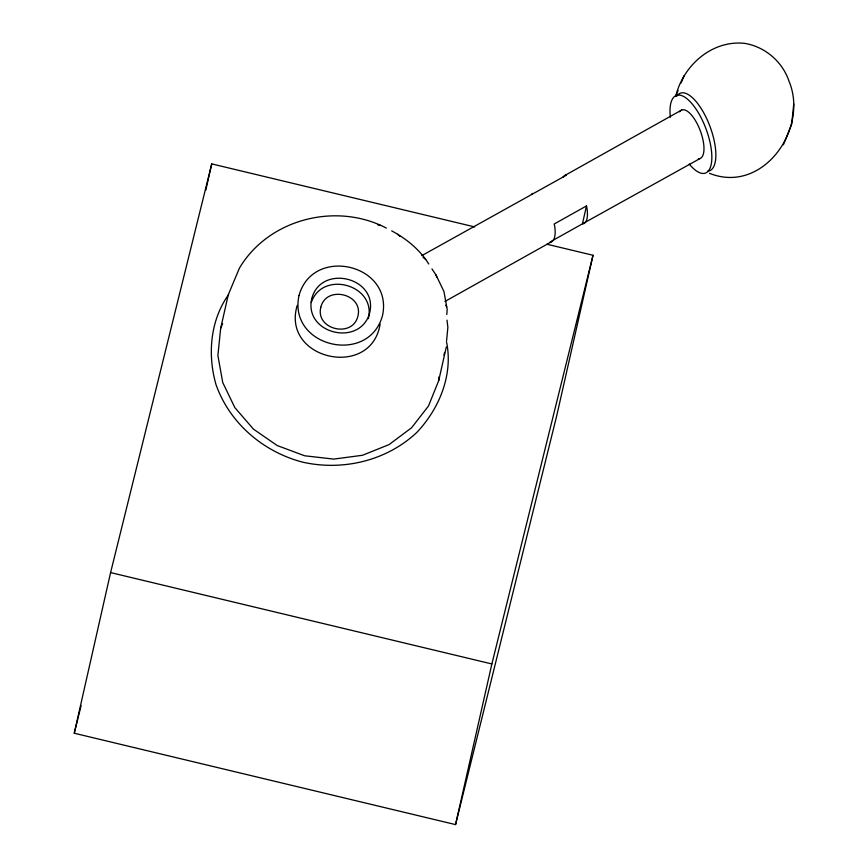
<?xml version="1.0" encoding="UTF-8"?>
<svg xmlns="http://www.w3.org/2000/svg" width="868" height="868" viewBox="0 0 868 868"><rect width="100%" height="100%" fill="white"/><g stroke="black" fill="none" stroke-linecap="round" stroke-linejoin="round"><path stroke-width="1.3" d="M678.06 90.543L675.705 96.381C683.073 65.501 712.085 39.7 744.874 43.4C765.142 46.796 782.524 61.758 789.012 81.234C809.074 128.876 762.766 194.638 709.503 173.329M386.325 228.078C336.22 201.821 268.527 218.92 239.384 268.212L228.273 294.762L220.656 328.419L217.89 355.511L222.74 382.538L234.87 407.656L253.467 429.15L277.261 445.566L304.625 455.776L333.692 459.096L362.488 455.277L389.048 444.6L411.562 427.783L428.499 405.974L438.698 380.661L446.304 347.016M368.358 318.654C376.495 284.682 322.191 269.796 311.276 302.52M380.13 323.948C371.493 379.761 280.939 359.808 297.203 305.406M438.698 380.661L439.089 376.788M793.743 103.997L791.692 124.178L783.392 144.793M446.608 340.603L447.866 327.366L447.009 320.129M443.971 355.218L444.481 352.744M547.003 244.244L593.018 255.268L556.681 415.913L455.548 824.6L74.257 733.232L110.594 572.587L211.738 163.9L474.688 226.917M205.781 190.233L211.738 163.9M551.31 241.282L582.428 223.846L586.486 205.922L554.207 224.009L554.75 226.591A25.812 9.971 69.4 0 1 551.288 241.879L444.926 301.467M455.548 824.6L491.874 663.955L593.018 255.268M74.257 733.232L81.093 705.641M220.656 328.419L222.599 323.59M681.141 82.916L684.006 75.766M228.642 294.545C210.24 320.238 207.409 354.383 215.915 384.318C229.488 423.215 263.481 452.065 303.03 462.243C343.11 471.118 386.629 460.767 416.792 432.459C439.338 408.676 453.389 374.564 446.488 341.742M421.783 255.637L566.272 175.26L565.144 175.314A25.812 9.971 69.4 0 0 563.039 177.094M565.144 175.314L681.705 110.008M582.428 223.846L700.129 158.486M550.149 241.933L551.288 241.879M377.916 224.953L380.694 225.463M110.594 572.587L491.874 663.955M428.727 264.002C419.83 249.572 406.506 238.863 391.685 230.866M423.085 257.362L425.743 259.434M397.631 234.284L399.996 236.443M446.792 314.455L447.183 309.453L443.96 291.518L435.92 274.863L431.949 268.885M445.707 305.221L446.727 306.827M435.92 274.863L436.799 276.957M586.486 205.922L587.018 208.504A25.812 9.971 69.4 0 1 583.556 223.803M531.39 194.399A25.812 9.971 69.4 0 1 532.865 193.401M676.888 96.088A41.458 16.025 69.4 0 1 708.83 123.506A41.458 16.025 69.4 0 1 707.615 171.191M670.324 117.267A41.458 16.025 69.4 0 1 688.975 100.504A41.458 16.025 69.4 0 1 711.847 157.065A41.458 16.025 69.4 0 1 689.235 164.041M679.622 111.809A25.91 10.015 69.4 0 1 699.803 129.473A25.91 10.015 69.4 0 1 698.371 158.746M298.993 295.587C287.905 347.016 368.694 365.895 382.506 315.594C393.584 264.165 312.805 245.286 298.993 295.587M311.753 298.646C303.529 334.071 360.752 347.471 369.746 312.545C377.971 277.12 320.737 263.709 311.753 298.646M320.813 307.261C315.171 329.634 352.647 338.466 357.92 316.158C363.562 293.785 326.086 284.954 320.813 307.261"/></g></svg>
